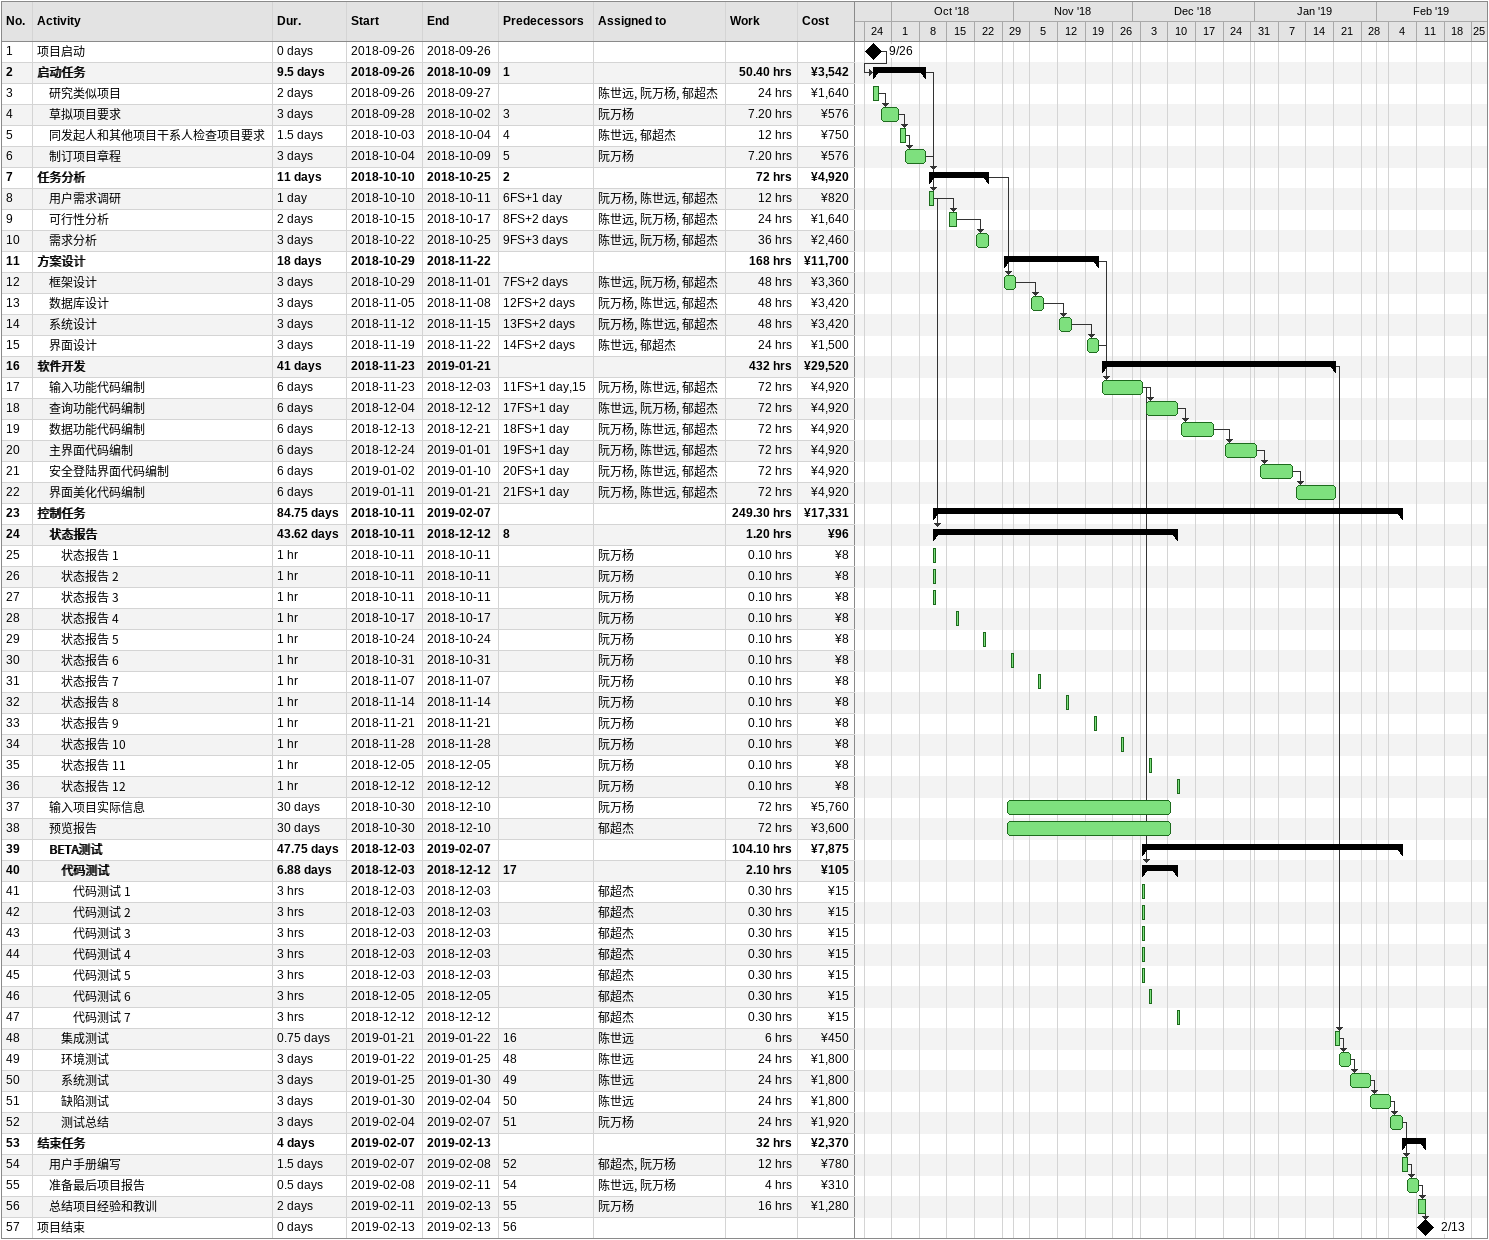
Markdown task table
| ID | Level | Task | Duration | Start | Finish | Predecessors | Resources | Work (h) | Cost (¥) |
|---|---|---|---|---|---|---|---|---|---|
| 1 | 1 | 项目启动 | 0d | 2018-09-26 | 2018-09-26 |  |  |  |  |
| 2 | 1 | **启动任务** | 9.5d | 2018-09-26 | 2018-10-09 | 1 |  | 50.40 | 3542 |
| 3 | 2 | 研究类似项目 | 2d | 2018-09-26 | 2018-09-27 |  | 陈世远, 阮万杨, 郁超杰 | 24 | 1640 |
| 4 | 2 | 草拟项目要求 | 3d | 2018-09-28 | 2018-10-02 | 3 | 阮万杨 | 7.20 | 576 |
| 5 | 2 | 同发起人和其他项目干系人检查项目要求 | 1.5d | 2018-10-03 | 2018-10-04 | 4 | 陈世远, 郁超杰 | 12 | 750 |
| 6 | 2 | 制订项目章程 | 3d | 2018-10-04 | 2018-10-09 | 5 | 阮万杨 | 7.20 | 576 |
| 7 | 1 | **任务分析** | 11d | 2018-10-10 | 2018-10-25 | 2 |  | 72 | 4920 |
| 8 | 2 | 用户需求调研 | 1d | 2018-10-10 | 2018-10-11 | 6FS+1d | 阮万杨, 陈世远, 郁超杰 | 12 | 820 |
| 9 | 2 | 可行性分析 | 2d | 2018-10-15 | 2018-10-17 | 8FS+2d | 陈世远, 阮万杨, 郁超杰 | 24 | 1640 |
| 10 | 2 | 需求分析 | 3d | 2018-10-22 | 2018-10-25 | 9FS+3d | 陈世远, 阮万杨, 郁超杰 | 36 | 2460 |
| 11 | 1 | **方案设计** | 18d | 2018-10-29 | 2018-11-22 |  |  | 168 | 11700 |
| 12 | 2 | 框架设计 | 3d | 2018-10-29 | 2018-11-01 | 7FS+2d | 陈世远, 阮万杨, 郁超杰 | 48 | 3360 |
| 13 | 2 | 数据库设计 | 3d | 2018-11-05 | 2018-11-08 | 12FS+2d | 阮万杨, 陈世远, 郁超杰 | 48 | 3420 |
| 14 | 2 | 系统设计 | 3d | 2018-11-12 | 2018-11-15 | 13FS+2d | 阮万杨, 陈世远, 郁超杰 | 48 | 3420 |
| 15 | 2 | 界面设计 | 3d | 2018-11-19 | 2018-11-22 | 14FS+2d | 陈世远, 郁超杰 | 24 | 1500 |
| 16 | 1 | **软件开发** | 41d | 2018-11-23 | 2019-01-21 |  |  | 432 | 29520 |
| 17 | 2 | 输入功能代码编制 | 6d | 2018-11-23 | 2018-12-03 | 11FS+1d, 15 | 阮万杨, 陈世远, 郁超杰 | 72 | 4920 |
| 18 | 2 | 查询功能代码编制 | 6d | 2018-12-04 | 2018-12-12 | 17FS+1d | 陈世远, 阮万杨, 郁超杰 | 72 | 4920 |
| 19 | 2 | 数据功能代码编制 | 6d | 2018-12-13 | 2018-12-21 | 18FS+1d | 阮万杨, 陈世远, 郁超杰 | 72 | 4920 |
| 20 | 2 | 主界面代码编制 | 6d | 2018-12-24 | 2019-01-01 | 19FS+1d | 阮万杨, 陈世远, 郁超杰 | 72 | 4920 |
| 21 | 2 | 安全登陆界面代码编制 | 6d | 2019-01-02 | 2019-01-10 | 20FS+1d | 阮万杨, 陈世远, 郁超杰 | 72 | 4920 |
| 22 | 2 | 界面美化代码编制 | 6d | 2019-01-11 | 2019-01-21 | 21FS+1d | 阮万杨, 陈世远, 郁超杰 | 72 | 4920 |
| 23 | 1 | **控制任务** | 84.75d | 2018-10-11 | 2019-02-07 |  |  | 249.30 | 17331 |
| 24 | 2 | **状态报告** | 43.62d | 2018-10-11 | 2018-12-12 | 8 |  | 1.20 | 96 |
| 25 | 3 | 状态报告 1 | 1h | 2018-10-11 | 2018-10-11 |  | 阮万杨 | 0.10 | 8 |
| 26 | 3 | 状态报告 2 | 1h | 2018-10-11 | 2018-10-11 |  | 阮万杨 | 0.10 | 8 |
| 27 | 3 | 状态报告 3 | 1h | 2018-10-11 | 2018-10-11 |  | 阮万杨 | 0.10 | 8 |
| 28 | 3 | 状态报告 4 | 1h | 2018-10-17 | 2018-10-17 |  | 阮万杨 | 0.10 | 8 |
| 29 | 3 | 状态报告 5 | 1h | 2018-10-24 | 2018-10-24 |  | 阮万杨 | 0.10 | 8 |
| 30 | 3 | 状态报告 6 | 1h | 2018-10-31 | 2018-10-31 |  | 阮万杨 | 0.10 | 8 |
| 31 | 3 | 状态报告 7 | 1h | 2018-11-07 | 2018-11-07 |  | 阮万杨 | 0.10 | 8 |
| 32 | 3 | 状态报告 8 | 1h | 2018-11-14 | 2018-11-14 |  | 阮万杨 | 0.10 | 8 |
| 33 | 3 | 状态报告 9 | 1h | 2018-11-21 | 2018-11-21 |  | 阮万杨 | 0.10 | 8 |
| 34 | 3 | 状态报告 10 | 1h | 2018-11-28 | 2018-11-28 |  | 阮万杨 | 0.10 | 8 |
| 35 | 3 | 状态报告 11 | 1h | 2018-12-05 | 2018-12-05 |  | 阮万杨 | 0.10 | 8 |
| 36 | 3 | 状态报告 12 | 1h | 2018-12-12 | 2018-12-12 |  | 阮万杨 | 0.10 | 8 |
| 37 | 2 | 输入项目实际信息 | 30d | 2018-10-30 | 2018-12-10 |  | 阮万杨 | 72 | 5760 |
| 38 | 2 | 预览报告 | 30d | 2018-10-30 | 2018-12-10 |  | 郁超杰 | 72 | 3600 |
| 39 | 2 | **BETA测试** | 47.75d | 2018-12-03 | 2019-02-07 |  |  | 104.10 | 7875 |
| 40 | 3 | **代码测试** | 6.88d | 2018-12-03 | 2018-12-12 | 17 |  | 2.10 | 105 |
| 41 | 4 | 代码测试 1 | 3h | 2018-12-03 | 2018-12-03 |  | 郁超杰 | 0.30 | 15 |
| 42 | 4 | 代码测试 2 | 3h | 2018-12-03 | 2018-12-03 |  | 郁超杰 | 0.30 | 15 |
| 43 | 4 | 代码测试 3 | 3h | 2018-12-03 | 2018-12-03 |  | 郁超杰 | 0.30 | 15 |
| 44 | 4 | 代码测试 4 | 3h | 2018-12-03 | 2018-12-03 |  | 郁超杰 | 0.30 | 15 |
| 45 | 4 | 代码测试 5 | 3h | 2018-12-03 | 2018-12-03 |  | 郁超杰 | 0.30 | 15 |
| 46 | 4 | 代码测试 6 | 3h | 2018-12-05 | 2018-12-05 |  | 郁超杰 | 0.30 | 15 |
| 47 | 4 | 代码测试 7 | 3h | 2018-12-12 | 2018-12-12 |  | 郁超杰 | 0.30 | 15 |
| 48 | 3 | 集成测试 | 0.75d | 2019-01-21 | 2019-01-22 | 16 | 陈世远 | 6 | 450 |
| 49 | 3 | 环境测试 | 3d | 2019-01-22 | 2019-01-25 | 48 | 陈世远 | 24 | 1800 |
| 50 | 3 | 系统测试 | 3d | 2019-01-25 | 2019-01-30 | 49 | 陈世远 | 24 | 1800 |
| 51 | 3 | 缺陷测试 | 3d | 2019-01-30 | 2019-02-04 | 50 | 陈世远 | 24 | 1800 |
| 52 | 3 | 测试总结 | 3d | 2019-02-04 | 2019-02-07 | 51 | 阮万杨 | 24 | 1920 |
| 53 | 1 | **结束任务** | 4d | 2019-02-07 | 2019-02-13 |  |  | 32 | 2370 |
| 54 | 2 | 用户手册编写 | 1.5d | 2019-02-07 | 2019-02-08 | 52 | 郁超杰, 阮万杨 | 12 | 780 |
| 55 | 2 | 准备最后项目报告 | 0.5d | 2019-02-08 | 2019-02-11 | 54 | 陈世远, 阮万杨 | 4 | 310 |
| 56 | 2 | 总结项目经验和教训 | 2d | 2019-02-11 | 2019-02-13 | 55 | 阮万杨 | 16 | 1280 |
| 57 | 1 | 项目结束 | 0d | 2019-02-13 | 2019-02-13 | 56 |  |  |  |
